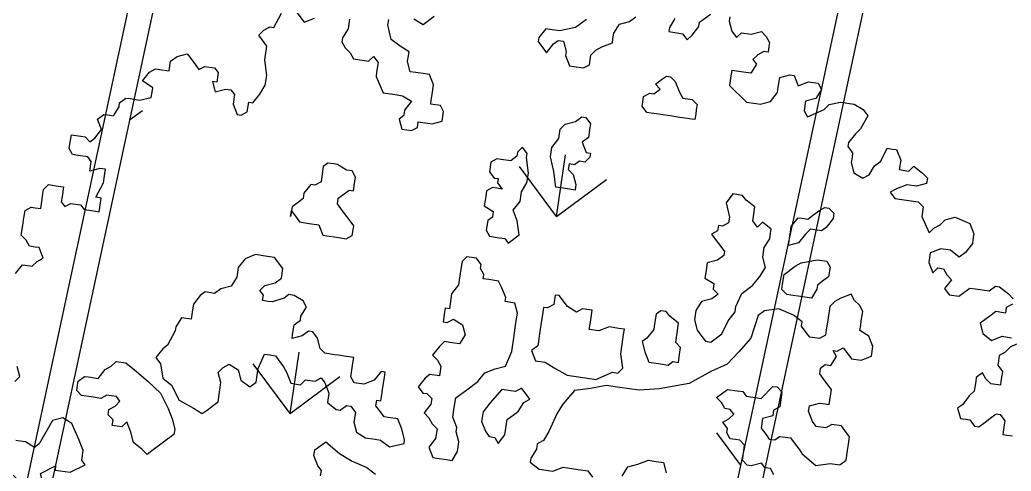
# Model space of a CAD drawing. Header units: millimetres. Extents: x 338 to 506, y 179 to 335.
# Drawn here: x 346.73 to 352.81, y 231.21 to 233.98 of the extents above; entities that cross this region are included whole.
import ezdxf

# ---------------------------------------------------------------- set-up
doc = ezdxf.new("R2010")
doc.units = ezdxf.units.MM
for name, color, linetype in [('ANDEN', 251, 'Continuous'), ('ARBOL-TOP', 3, 'Continuous'), ('MUROS', 32, 'Continuous')]:
    doc.layers.add(name, color=color, linetype=linetype)

# ---------------------------------------------------------------- blocks, each defined once
blk = doc.blocks.new('*X894')
at = {"color": 0}
for p, q in [((44.3364, 145.4588), (44.4065, 145.3888)), ((42.7002, 144.2213), (42.9696, 144.4907)), ((42.7002, 144.2213), (42.9696, 143.9519)), ((42.7002, 144.2213), (43.0812, 144.2213)), ((44.1371, 142.7845), (44.4065, 143.0539)), ((44.1371, 142.7845), (44.4065, 142.5151)), ((44.1371, 142.7845), (44.5181, 142.7845)), ((42.7969, 141.4443), (42.9696, 141.617))]:
    blk.add_line(p, q, dxfattribs=at)
blk = doc.blocks.new('ARBOLITO')
at = {"linetype": 'ByBlock'}
for points in [[(461.9159, 68.9761), (461.9076, 68.9906), (461.8931, 69.0135), (461.8785, 69.0197), (461.864, 69.0135), (461.8577, 68.9989), (461.8494, 68.9761), (461.8432, 68.9698), (461.8286, 68.9761), (461.8203, 68.9761), (461.8141, 68.9761)], [(461.7996, 69.0633), (461.8058, 69.0717), (461.7996, 69.0862)], [(461.7767, 69.2233), (461.785, 69.2379), (461.7996, 69.2379), (461.8058, 69.2462), (461.8141, 69.2524), (461.8058, 69.267), (461.7996, 69.267), (461.7912, 69.267), (461.785, 69.2753), (461.7767, 69.2815), (461.7767, 69.2961), (461.7767, 69.3044), (461.7767, 69.3106), (461.7767, 69.3189), (461.785, 69.3252), (461.7912, 69.3252), (461.7996, 69.3252), (461.7996, 69.3397), (461.7996, 69.348), (461.7996, 69.3543), (461.8058, 69.3626), (461.8203, 69.3626), (461.8286, 69.3626), (461.8286, 69.348), (461.8286, 69.3397), (461.8349, 69.3335), (461.8432, 69.3397), (461.8577, 69.3397), (461.864, 69.3335), (461.8723, 69.3335), (461.8785, 69.3335), (461.8868, 69.3335), (461.8868, 69.3397), (461.8868, 69.3543), (461.8785, 69.3543), (461.8868, 69.3771), (461.8868, 69.3917), (461.8868, 69.3979), (461.8785, 69.3979), (461.864, 69.3917), (461.864, 69.4062), (461.8577, 69.4124), (461.8432, 69.4124), (461.8349, 69.4124), (461.8286, 69.4207), (461.8286, 69.427), (461.8286, 69.4415), (461.8432, 69.4415), (461.8494, 69.4415), (461.8577, 69.4353), (461.864, 69.4415), (461.8723, 69.4561), (461.864, 69.4706), (461.8723, 69.4789), (461.8785, 69.4789), (461.8868, 69.4789), (461.8931, 69.4935), (461.8931, 69.4997), (461.9014, 69.508), (461.9076, 69.508), (461.9221, 69.508), (461.9388, 69.5143), (461.9388, 69.5226), (461.9388, 69.5288), (461.9221, 69.5371), (461.9305, 69.5517), (461.9388, 69.5579), (461.945, 69.5579), (461.9595, 69.5579), (461.9595, 69.5724), (461.9679, 69.5807), (461.9824, 69.587), (461.9886, 69.5807), (461.997, 69.5724), (462.0032, 69.5662), (462.0115, 69.5724), (462.026, 69.5724), (462.0323, 69.5662), (462.0323, 69.5517), (462.026, 69.5517), (462.0323, 69.5371), (462.0468, 69.5433), (462.0551, 69.5433), (462.0614, 69.5371), (462.0614, 69.5226), (462.0697, 69.508), (462.0759, 69.508), (462.0842, 69.5143), (462.0842, 69.5288), (462.0905, 69.5288), (462.0988, 69.5433), (462.105, 69.5579), (462.105, 69.5662), (462.105, 69.5724), (462.0988, 69.5953), (462.0988, 69.6161), (462.0842, 69.6306), (462.0905, 69.6389), (462.0988, 69.6452), (462.105, 69.6452), (462.1133, 69.668)], [(462.1341, 69.6742), (462.1486, 69.6597), (462.1632, 69.668)], [(462.2151, 69.6742), (462.2151, 69.6597), (462.2089, 69.6452), (462.2089, 69.6389), (462.2151, 69.6306), (462.2234, 69.6244), (462.2297, 69.6161), (462.2525, 69.6161), (462.2588, 69.6244), (462.2671, 69.6161), (462.2671, 69.6015), (462.2671, 69.5953), (462.2816, 69.5724), (462.2962, 69.5724), (462.3024, 69.5724), (462.3107, 69.5724), (462.3253, 69.5662), (462.3169, 69.5517), (462.3169, 69.5433), (462.3107, 69.5371), (462.3169, 69.5226), (462.3315, 69.5226), (462.3398, 69.5288), (462.3398, 69.5371), (462.3543, 69.5371), (462.3606, 69.5371), (462.3751, 69.5433), (462.3751, 69.5579), (462.3689, 69.5662), (462.3543, 69.5662), (462.3543, 69.5724), (462.3543, 69.5807), (462.3543, 69.5953), (462.346, 69.6098), (462.3398, 69.6098), (462.3253, 69.6098), (462.3169, 69.6098), (462.3107, 69.6244), (462.3107, 69.6306), (462.3107, 69.6389), (462.2962, 69.6452), (462.2816, 69.6535), (462.2733, 69.6742), (462.2733, 69.6826)], [(462.3107, 69.6888), (462.3253, 69.6826), (462.3398, 69.6971)], [(462.5663, 69.7262), (462.5517, 69.7117), (462.5289, 69.7033), (462.5143, 69.7033), (462.5081, 69.7033), (462.4998, 69.6888), (462.4998, 69.6826), (462.5081, 69.6742), (462.5143, 69.668), (462.5227, 69.6826), (462.5289, 69.6888), (462.5372, 69.6888), (462.5434, 69.6742), (462.5434, 69.668), (462.5517, 69.6535), (462.558, 69.6535), (462.5725, 69.6535), (462.5808, 69.6597), (462.5808, 69.6742), (462.5871, 69.6826), (462.5954, 69.6888), (462.6099, 69.6971), (462.6099, 69.7033), (462.6099, 69.7117), (462.6162, 69.7262), (462.6307, 69.7324), (462.639, 69.7407)], [(462.6972, 69.747), (462.691, 69.7324), (462.691, 69.7262), (462.6972, 69.7262), (462.7034, 69.7262), (462.7117, 69.7262), (462.7201, 69.7179), (462.7263, 69.7262), (462.7346, 69.7407), (462.7346, 69.747), (462.7491, 69.7615)], [(462.7782, 69.7615), (462.7782, 69.7553), (462.7845, 69.7407), (462.7928, 69.7324), (462.799, 69.7407), (462.8136, 69.7407), (462.8281, 69.747), (462.8364, 69.7407), (462.8427, 69.7324), (462.8427, 69.7262), (462.8427, 69.7179), (462.8364, 69.7179), (462.8281, 69.7117), (462.8219, 69.7033), (462.8281, 69.6971), (462.8219, 69.6826), (462.8073, 69.6826), (462.7928, 69.6826), (462.7928, 69.6742), (462.7928, 69.6597), (462.8219, 69.6389), (462.8364, 69.6389), (462.8427, 69.6389), (462.8572, 69.6452), (462.8655, 69.6597), (462.8655, 69.668), (462.8655, 69.6826), (462.8801, 69.6888), (462.8863, 69.6888), (462.8946, 69.6742), (462.9091, 69.6826), (462.9237, 69.6826), (462.9299, 69.6742), (462.9237, 69.6597), (462.9091, 69.6535), (462.9091, 69.6389), (462.9154, 69.6306), (462.9382, 69.6452), (462.9445, 69.6535), (462.9611, 69.6597), (462.9819, 69.6597), (462.9964, 69.6535), (463.0047, 69.6452), (462.9964, 69.6244), (462.9902, 69.6161), (462.9819, 69.6015), (462.9819, 69.5953), (462.9902, 69.587), (462.9902, 69.5807), (462.9902, 69.5724), (462.9964, 69.5579), (463.011, 69.5517), (463.0193, 69.5579), (463.0255, 69.5724), (463.0338, 69.5807), (463.0401, 69.6015), (463.0484, 69.6015), (463.0546, 69.6015), (463.0629, 69.587), (463.0629, 69.5724), (463.0775, 69.5724), (463.0837, 69.5807), (463.0982, 69.5724), (463.1065, 69.5662), (463.1065, 69.5579), (463.092, 69.5517), (463.0775, 69.5517), (463.0629, 69.5433), (463.0546, 69.5371), (463.0629, 69.5288), (463.0837, 69.5288), (463.0982, 69.5288), (463.1065, 69.5226), (463.1065, 69.508), (463.1211, 69.4852), (463.1273, 69.4935), (463.1356, 69.4997), (463.1419, 69.508), (463.1564, 69.5143), (463.1793, 69.508), (463.1876, 69.4935), (463.1876, 69.4852), (463.1876, 69.4789), (463.1793, 69.4644), (463.171, 69.4561), (463.1564, 69.4644), (463.1419, 69.4644), (463.1273, 69.4561), (463.1273, 69.4415), (463.1356, 69.427), (463.1419, 69.4353), (463.1502, 69.4353), (463.1564, 69.427), (463.1647, 69.4207), (463.1564, 69.4062), (463.1647, 69.3979), (463.1793, 69.3979), (463.1938, 69.4124), (463.2021, 69.4124), (463.2229, 69.4124), (463.2312, 69.4207), (463.2375, 69.4207), (463.252, 69.4124), (463.2603, 69.4062)], [(463.2603, 69.3979), (463.252, 69.3917), (463.252, 69.3833), (463.2375, 69.3833), (463.2312, 69.3771), (463.2229, 69.3688), (463.2167, 69.3626), (463.2229, 69.348), (463.2375, 69.3397), (463.252, 69.348), (463.2603, 69.348), (463.2665, 69.348)], [(463.2749, 69.3397), (463.2665, 69.3335), (463.2603, 69.3252), (463.252, 69.3189), (463.252, 69.3106), (463.252, 69.3044), (463.2603, 69.2961), (463.2603, 69.2898), (463.2603, 69.2815), (463.2603, 69.2753), (463.2458, 69.2753), (463.2375, 69.2815), (463.2312, 69.2898), (463.2229, 69.2815), (463.2229, 69.2753), (463.2229, 69.2607), (463.2167, 69.2524), (463.2084, 69.2379), (463.2021, 69.2317), (463.2084, 69.2171), (463.2167, 69.2171), (463.2229, 69.2171), (463.2312, 69.2088), (463.2375, 69.2088), (463.2458, 69.2171), (463.252, 69.2233), (463.2603, 69.2317), (463.2665, 69.2317), (463.2749, 69.2233), (463.2749, 69.2171), (463.2749, 69.2026), (463.2811, 69.2026), (463.2894, 69.2026)], [(461.8141, 68.9262), (461.8349, 68.9117), (461.8349, 68.9034), (461.8494, 68.8971), (461.864, 68.8971), (461.864, 68.9034), (461.864, 68.9179), (461.8577, 68.9324), (461.8785, 68.947), (461.8785, 68.9408), (461.9014, 68.9408), (461.9221, 68.9553), (461.9159, 68.9615), (461.9159, 68.9761), (461.9159, 68.9761)], [(461.9159, 68.9761), (461.9076, 68.9906), (461.8931, 69.0135), (461.8785, 69.0197), (461.864, 69.0135), (461.8577, 68.9989), (461.8494, 68.9761), (461.8432, 68.9698), (461.8286, 68.9761), (461.8203, 68.9761), (461.8141, 68.9761)], [(461.7996, 69.0633), (461.8058, 69.0717), (461.7996, 69.0862)], [(461.7767, 69.2233), (461.785, 69.2379), (461.7996, 69.2379), (461.8058, 69.2462), (461.8141, 69.2524), (461.8058, 69.267), (461.7996, 69.267), (461.7912, 69.267), (461.785, 69.2753), (461.7767, 69.2815), (461.7767, 69.2961), (461.7767, 69.3044), (461.7767, 69.3106), (461.7767, 69.3189), (461.785, 69.3252), (461.7912, 69.3252), (461.7996, 69.3252), (461.7996, 69.3397), (461.7996, 69.348), (461.7996, 69.3543), (461.8058, 69.3626), (461.8203, 69.3626), (461.8286, 69.3626), (461.8286, 69.348), (461.8286, 69.3397), (461.8349, 69.3335), (461.8432, 69.3397), (461.8577, 69.3397), (461.864, 69.3335), (461.8723, 69.3335), (461.8785, 69.3335), (461.8868, 69.3335), (461.8868, 69.3397), (461.8868, 69.3543), (461.8785, 69.3543), (461.8868, 69.3771), (461.8868, 69.3917), (461.8868, 69.3979), (461.8785, 69.3979), (461.864, 69.3917), (461.864, 69.4062), (461.8577, 69.4124), (461.8432, 69.4124), (461.8349, 69.4124), (461.8286, 69.4207), (461.8286, 69.427), (461.8286, 69.4415), (461.8432, 69.4415), (461.8494, 69.4415), (461.8577, 69.4353), (461.864, 69.4415), (461.8723, 69.4561), (461.864, 69.4706), (461.8723, 69.4789), (461.8785, 69.4789), (461.8868, 69.4789), (461.8931, 69.4935), (461.8931, 69.4997), (461.9014, 69.508), (461.9076, 69.508), (461.9221, 69.508), (461.9388, 69.5143), (461.9388, 69.5226), (461.9388, 69.5288), (461.9221, 69.5371), (461.9305, 69.5517), (461.9388, 69.5579), (461.945, 69.5579), (461.9595, 69.5579), (461.9595, 69.5724), (461.9679, 69.5807), (461.9824, 69.587), (461.9886, 69.5807), (461.997, 69.5724), (462.0032, 69.5662), (462.0115, 69.5724), (462.026, 69.5724), (462.0323, 69.5662), (462.0323, 69.5517), (462.026, 69.5517), (462.0323, 69.5371), (462.0468, 69.5433), (462.0551, 69.5433), (462.0614, 69.5371), (462.0614, 69.5226), (462.0697, 69.508), (462.0759, 69.508), (462.0842, 69.5143), (462.0842, 69.5288), (462.0905, 69.5288), (462.0988, 69.5433), (462.105, 69.5579), (462.105, 69.5662), (462.105, 69.5724), (462.0988, 69.5953), (462.0988, 69.6161), (462.0842, 69.6306), (462.0905, 69.6389), (462.0988, 69.6452), (462.105, 69.6452), (462.1133, 69.668)], [(462.1341, 69.6742), (462.1486, 69.6597), (462.1632, 69.668)], [(462.2151, 69.6742), (462.2151, 69.6597), (462.2089, 69.6452), (462.2089, 69.6389), (462.2151, 69.6306), (462.2234, 69.6244), (462.2297, 69.6161), (462.2525, 69.6161), (462.2588, 69.6244), (462.2671, 69.6161), (462.2671, 69.6015), (462.2671, 69.5953), (462.2816, 69.5724), (462.2962, 69.5724), (462.3024, 69.5724), (462.3107, 69.5724), (462.3253, 69.5662), (462.3169, 69.5517), (462.3169, 69.5433), (462.3107, 69.5371), (462.3169, 69.5226), (462.3315, 69.5226), (462.3398, 69.5288), (462.3398, 69.5371), (462.3543, 69.5371), (462.3606, 69.5371), (462.3751, 69.5433), (462.3751, 69.5579), (462.3689, 69.5662), (462.3543, 69.5662), (462.3543, 69.5724), (462.3543, 69.5807), (462.3543, 69.5953), (462.346, 69.6098), (462.3398, 69.6098), (462.3253, 69.6098), (462.3169, 69.6098), (462.3107, 69.6244), (462.3107, 69.6306), (462.3107, 69.6389), (462.2962, 69.6452), (462.2816, 69.6535), (462.2733, 69.6742), (462.2733, 69.6826)], [(462.3107, 69.6888), (462.3253, 69.6826), (462.3398, 69.6971)], [(462.5663, 69.7262), (462.5517, 69.7117), (462.5289, 69.7033), (462.5143, 69.7033), (462.5081, 69.7033), (462.4998, 69.6888), (462.4998, 69.6826), (462.5081, 69.6742), (462.5143, 69.668), (462.5227, 69.6826), (462.5289, 69.6888), (462.5372, 69.6888), (462.5434, 69.6742), (462.5434, 69.668), (462.5517, 69.6535), (462.558, 69.6535), (462.5725, 69.6535), (462.5808, 69.6597), (462.5808, 69.6742), (462.5871, 69.6826), (462.5954, 69.6888), (462.6099, 69.6971), (462.6099, 69.7033), (462.6099, 69.7117), (462.6162, 69.7262), (462.6307, 69.7324), (462.639, 69.7407)], [(462.6972, 69.747), (462.691, 69.7324), (462.691, 69.7262), (462.6972, 69.7262), (462.7034, 69.7262), (462.7117, 69.7262), (462.7201, 69.7179), (462.7263, 69.7262), (462.7346, 69.7407), (462.7346, 69.747), (462.7491, 69.7615)], [(462.7782, 69.7615), (462.7782, 69.7553), (462.7845, 69.7407), (462.7928, 69.7324), (462.799, 69.7407), (462.8136, 69.7407), (462.8281, 69.747), (462.8364, 69.7407), (462.8427, 69.7324), (462.8427, 69.7262), (462.8427, 69.7179), (462.8364, 69.7179), (462.8281, 69.7117), (462.8219, 69.7033), (462.8281, 69.6971), (462.8219, 69.6826), (462.8073, 69.6826), (462.7928, 69.6826), (462.7928, 69.6742), (462.7928, 69.6597), (462.8219, 69.6389), (462.8364, 69.6389), (462.8427, 69.6389), (462.8572, 69.6452), (462.8655, 69.6597), (462.8655, 69.668), (462.8655, 69.6826), (462.8801, 69.6888), (462.8863, 69.6888), (462.8946, 69.6742), (462.9091, 69.6826), (462.9237, 69.6826), (462.9299, 69.6742), (462.9237, 69.6597), (462.9091, 69.6535), (462.9091, 69.6389), (462.9154, 69.6306), (462.9382, 69.6452), (462.9445, 69.6535), (462.9611, 69.6597), (462.9819, 69.6597), (462.9964, 69.6535), (463.0047, 69.6452), (462.9964, 69.6244), (462.9902, 69.6161), (462.9819, 69.6015), (462.9819, 69.5953), (462.9902, 69.587), (462.9902, 69.5807), (462.9902, 69.5724), (462.9964, 69.5579), (463.011, 69.5517), (463.0193, 69.5579), (463.0255, 69.5724), (463.0338, 69.5807), (463.0401, 69.6015), (463.0484, 69.6015), (463.0546, 69.6015), (463.0629, 69.587), (463.0629, 69.5724), (463.0775, 69.5724), (463.0837, 69.5807), (463.0982, 69.5724), (463.1065, 69.5662), (463.1065, 69.5579), (463.092, 69.5517), (463.0775, 69.5517), (463.0629, 69.5433), (463.0546, 69.5371), (463.0629, 69.5288), (463.0837, 69.5288), (463.0982, 69.5288), (463.1065, 69.5226), (463.1065, 69.508), (463.1211, 69.4852), (463.1273, 69.4935), (463.1356, 69.4997), (463.1419, 69.508), (463.1564, 69.5143), (463.1793, 69.508), (463.1876, 69.4935), (463.1876, 69.4852), (463.1876, 69.4789), (463.1793, 69.4644), (463.171, 69.4561), (463.1564, 69.4644), (463.1419, 69.4644), (463.1273, 69.4561), (463.1273, 69.4415), (463.1356, 69.427), (463.1419, 69.4353), (463.1502, 69.4353), (463.1564, 69.427), (463.1647, 69.4207), (463.1564, 69.4062), (463.1647, 69.3979), (463.1793, 69.3979), (463.1938, 69.4124), (463.2021, 69.4124), (463.2229, 69.4124), (463.2312, 69.4207), (463.2375, 69.4207), (463.252, 69.4124), (463.2603, 69.4062)], [(463.2603, 69.3979), (463.252, 69.3917), (463.252, 69.3833), (463.2375, 69.3833), (463.2312, 69.3771), (463.2229, 69.3688), (463.2167, 69.3626), (463.2229, 69.348), (463.2375, 69.3397), (463.252, 69.348), (463.2603, 69.348), (463.2665, 69.348)], [(463.2749, 69.3397), (463.2665, 69.3335), (463.2603, 69.3252), (463.252, 69.3189), (463.252, 69.3106), (463.252, 69.3044), (463.2603, 69.2961), (463.2603, 69.2898), (463.2603, 69.2815), (463.2603, 69.2753), (463.2458, 69.2753), (463.2375, 69.2815), (463.2312, 69.2898), (463.2229, 69.2815), (463.2229, 69.2753), (463.2229, 69.2607), (463.2167, 69.2524), (463.2084, 69.2379), (463.2021, 69.2317), (463.2084, 69.2171), (463.2167, 69.2171), (463.2229, 69.2171), (463.2312, 69.2088), (463.2375, 69.2088), (463.2458, 69.2171), (463.252, 69.2233), (463.2603, 69.2317), (463.2665, 69.2317), (463.2749, 69.2233), (463.2749, 69.2171), (463.2749, 69.2026), (463.2811, 69.2026), (463.2894, 69.2026)], [(461.8141, 68.9262), (461.8349, 68.9117), (461.8349, 68.9034), (461.8494, 68.8971), (461.864, 68.8971), (461.864, 68.9034), (461.864, 68.9179), (461.8577, 68.9324), (461.8785, 68.947), (461.8785, 68.9408), (461.9014, 68.9408), (461.9221, 68.9553), (461.9159, 68.9615), (461.9159, 68.9761)], [(462.7117, 69.6015), (462.6972, 69.6015), (462.691, 69.6015), (462.6827, 69.6015), (462.6764, 69.6015), (462.6681, 69.6098), (462.6681, 69.6161), (462.6681, 69.6244), (462.6764, 69.6306), (462.6827, 69.6306), (462.691, 69.6389), (462.6827, 69.6452), (462.691, 69.6535), (462.6972, 69.6597), (462.7034, 69.6597), (462.7117, 69.6535), (462.7201, 69.6389), (462.7263, 69.6306), (462.7408, 69.6306), (462.7491, 69.6244), (462.7491, 69.6161), (462.7491, 69.6098), (462.7491, 69.6015), (462.7408, 69.6015), (462.7346, 69.6015), (462.7263, 69.6015), (462.7117, 69.6015), (462.7117, 69.6015)], [(462.7117, 69.6015), (462.6972, 69.6015), (462.691, 69.6015), (462.6827, 69.6015), (462.6764, 69.6015), (462.6681, 69.6098), (462.6681, 69.6161), (462.6681, 69.6244), (462.6764, 69.6306), (462.6827, 69.6306), (462.691, 69.6389), (462.6827, 69.6452), (462.691, 69.6535), (462.6972, 69.6597), (462.7034, 69.6597), (462.7117, 69.6535), (462.7201, 69.6389), (462.7263, 69.6306), (462.7408, 69.6306), (462.7491, 69.6244), (462.7491, 69.6161), (462.7491, 69.6098), (462.7491, 69.6015), (462.7408, 69.6015), (462.7346, 69.6015), (462.7263, 69.6015), (462.7117, 69.6015)], [(462.5725, 69.508), (462.5725, 69.4997), (462.5808, 69.4935), (462.5871, 69.4789), (462.5871, 69.4706), (462.5725, 69.4706), (462.558, 69.4706), (462.5517, 69.4935), (462.5434, 69.5143), (462.5434, 69.5288), (462.5517, 69.5433), (462.5517, 69.5579), (462.558, 69.5662), (462.5725, 69.5724), (462.5808, 69.5807), (462.5871, 69.5807), (462.5954, 69.5724), (462.5954, 69.5662), (462.5954, 69.5517), (462.5871, 69.5433), (462.5954, 69.5288), (462.6016, 69.5288), (462.6016, 69.5226), (462.5954, 69.5143), (462.5871, 69.5143), (462.5808, 69.508), (462.5725, 69.508), (462.5725, 69.508)], [(462.5725, 69.508), (462.5725, 69.4997), (462.5808, 69.4935), (462.5871, 69.4789), (462.5871, 69.4706), (462.5725, 69.4706), (462.558, 69.4706), (462.5517, 69.4935), (462.5434, 69.5143), (462.5434, 69.5288), (462.5517, 69.5433), (462.5517, 69.5579), (462.558, 69.5662), (462.5725, 69.5724), (462.5808, 69.5807), (462.5871, 69.5807), (462.5954, 69.5724), (462.5954, 69.5662), (462.5954, 69.5517), (462.5871, 69.5433), (462.5954, 69.5288), (462.6016, 69.5288), (462.6016, 69.5226), (462.5954, 69.5143), (462.5871, 69.5143), (462.5808, 69.508), (462.5725, 69.508)], [(462.5143, 69.3917), (462.5081, 69.4124), (462.4998, 69.427), (462.5081, 69.4415), (462.5081, 69.4561), (462.5143, 69.4706), (462.5143, 69.4852), (462.5081, 69.508), (462.5081, 69.5143), (462.4998, 69.5226), (462.4936, 69.5143), (462.4936, 69.508), (462.4853, 69.4997), (462.4707, 69.4997), (462.4645, 69.4997), (462.4562, 69.4935), (462.4562, 69.4789), (462.4645, 69.4706), (462.4707, 69.4706), (462.4707, 69.4644), (462.479, 69.4561), (462.4707, 69.4561), (462.4645, 69.4561), (462.4562, 69.4498), (462.4562, 69.4415), (462.4562, 69.4353), (462.4562, 69.427), (462.4707, 69.4207), (462.4707, 69.4124), (462.4645, 69.4062), (462.4645, 69.3917), (462.4707, 69.3833), (462.4853, 69.3833), (462.4936, 69.3833), (462.4998, 69.3771), (462.5143, 69.3917), (462.5143, 69.3917)], [(462.5143, 69.3917), (462.5081, 69.4124), (462.4998, 69.427), (462.5081, 69.4415), (462.5081, 69.4561), (462.5143, 69.4706), (462.5143, 69.4852), (462.5081, 69.508), (462.5081, 69.5143), (462.4998, 69.5226), (462.4936, 69.5143), (462.4936, 69.508), (462.4853, 69.4997), (462.4707, 69.4997), (462.4645, 69.4997), (462.4562, 69.4935), (462.4562, 69.4789), (462.4645, 69.4706), (462.4707, 69.4706), (462.4707, 69.4644), (462.479, 69.4561), (462.4707, 69.4561), (462.4645, 69.4561), (462.4562, 69.4498), (462.4562, 69.4415), (462.4562, 69.4353), (462.4562, 69.427), (462.4707, 69.4207), (462.4707, 69.4124), (462.4645, 69.4062), (462.4645, 69.3917), (462.4707, 69.3833), (462.4853, 69.3833), (462.4936, 69.3833), (462.4998, 69.3771), (462.5143, 69.3917)], [(462.8219, 69.2753), (462.8364, 69.2898), (462.8427, 69.3106), (462.851, 69.3252), (462.851, 69.3335), (462.8572, 69.3543), (462.8717, 69.3688), (462.8801, 69.3833), (462.8863, 69.3979), (462.8801, 69.4124), (462.8801, 69.427), (462.8863, 69.4415), (462.8863, 69.4498), (462.8863, 69.4561), (462.8717, 69.4644), (462.8655, 69.4561), (462.8572, 69.4644), (462.8572, 69.4706), (462.8572, 69.4852), (462.8427, 69.4935), (462.8364, 69.4997), (462.8219, 69.4997), (462.8136, 69.4852), (462.8219, 69.4644), (462.8219, 69.4561), (462.8136, 69.4498), (462.8073, 69.4498), (462.8073, 69.4415), (462.799, 69.4353), (462.8073, 69.427), (462.8136, 69.4207), (462.8219, 69.4124), (462.8219, 69.4062), (462.8136, 69.3979), (462.799, 69.3917), (462.799, 69.3771), (462.799, 69.3688), (462.8136, 69.3626), (462.8136, 69.3543), (462.8219, 69.348), (462.8136, 69.3397), (462.799, 69.3335), (462.7928, 69.3189), (462.7928, 69.3044), (462.799, 69.2898), (462.8073, 69.2815), (462.8136, 69.2753), (462.8219, 69.2753), (462.8219, 69.2753)], [(462.8219, 69.2753), (462.8364, 69.2898), (462.8427, 69.3106), (462.851, 69.3252), (462.851, 69.3335), (462.8572, 69.3543), (462.8717, 69.3688), (462.8801, 69.3833), (462.8863, 69.3979), (462.8801, 69.4124), (462.8801, 69.427), (462.8863, 69.4415), (462.8863, 69.4498), (462.8863, 69.4561), (462.8717, 69.4644), (462.8655, 69.4561), (462.8572, 69.4644), (462.8572, 69.4706), (462.8572, 69.4852), (462.8427, 69.4935), (462.8364, 69.4997), (462.8219, 69.4997), (462.8136, 69.4852), (462.8219, 69.4644), (462.8219, 69.4561), (462.8136, 69.4498), (462.8073, 69.4498), (462.8073, 69.4415), (462.799, 69.4353), (462.8073, 69.427), (462.8136, 69.4207), (462.8219, 69.4124), (462.8219, 69.4062), (462.8136, 69.3979), (462.799, 69.3917), (462.799, 69.3771), (462.799, 69.3688), (462.8136, 69.3626), (462.8136, 69.3543), (462.8219, 69.348), (462.8136, 69.3397), (462.799, 69.3335), (462.7928, 69.3189), (462.7928, 69.3044), (462.799, 69.2898), (462.8073, 69.2815), (462.8136, 69.2753), (462.8219, 69.2753)], [(462.9154, 69.4353), (462.9154, 69.4498), (462.9154, 69.4561), (462.9154, 69.4644), (462.9237, 69.4789), (462.9299, 69.4789), (462.9382, 69.4789), (462.9445, 69.4852), (462.9528, 69.4935), (462.9611, 69.4997), (462.9673, 69.4997), (462.9756, 69.4935), (462.9756, 69.4852), (462.9673, 69.4706), (462.9611, 69.4644), (462.9445, 69.4644), (462.9382, 69.4561), (462.9299, 69.4415), (462.9154, 69.4353), (462.9154, 69.4353)], [(462.9154, 69.4353), (462.9154, 69.4498), (462.9154, 69.4561), (462.9154, 69.4644), (462.9237, 69.4789), (462.9299, 69.4789), (462.9382, 69.4789), (462.9445, 69.4852), (462.9528, 69.4935), (462.9611, 69.4997), (462.9673, 69.4997), (462.9756, 69.4935), (462.9756, 69.4852), (462.9673, 69.4706), (462.9611, 69.4644), (462.9445, 69.4644), (462.9382, 69.4561), (462.9299, 69.4415), (462.9154, 69.4353)], [(462.1715, 69.3771), (462.1798, 69.3688), (462.186, 69.3626), (462.1944, 69.3626), (462.2006, 69.3626), (462.2151, 69.3626), (462.2234, 69.348), (462.2297, 69.348), (462.2442, 69.348), (462.2525, 69.348), (462.2588, 69.348), (462.2671, 69.3543), (462.2671, 69.3626), (462.2671, 69.3688), (462.2588, 69.3771), (462.2525, 69.3833), (462.2442, 69.3917), (462.238, 69.3979), (462.238, 69.4062), (462.2442, 69.4124), (462.2525, 69.4207), (462.2588, 69.4207), (462.2588, 69.4353), (462.2588, 69.4415), (462.2525, 69.4498), (462.2442, 69.4498), (462.2297, 69.4561), (462.2234, 69.4561), (462.2151, 69.4561), (462.2089, 69.4498), (462.2089, 69.4353), (462.2089, 69.427), (462.2006, 69.4207), (462.1944, 69.4207), (462.186, 69.4062), (462.186, 69.3979), (462.1798, 69.3917), (462.1715, 69.3833), (462.1715, 69.3688), (462.1715, 69.3771), (462.1715, 69.3771)], [(462.1715, 69.3771), (462.1798, 69.3688), (462.186, 69.3626), (462.1944, 69.3626), (462.2006, 69.3626), (462.2151, 69.3626), (462.2234, 69.348), (462.2297, 69.348), (462.2442, 69.348), (462.2525, 69.348), (462.2588, 69.348), (462.2671, 69.3543), (462.2671, 69.3626), (462.2671, 69.3688), (462.2588, 69.3771), (462.2525, 69.3833), (462.2442, 69.3917), (462.238, 69.3979), (462.238, 69.4062), (462.2442, 69.4124), (462.2525, 69.4207), (462.2588, 69.4207), (462.2588, 69.4353), (462.2588, 69.4415), (462.2525, 69.4498), (462.2442, 69.4498), (462.2297, 69.4561), (462.2234, 69.4561), (462.2151, 69.4561), (462.2089, 69.4498), (462.2089, 69.4353), (462.2089, 69.427), (462.2006, 69.4207), (462.1944, 69.4207), (462.186, 69.4062), (462.186, 69.3979), (462.1798, 69.3917), (462.1715, 69.3833), (462.1715, 69.3688), (462.1715, 69.3771)], [(462.9445, 69.3626), (462.9299, 69.3626), (462.9237, 69.3626), (462.9154, 69.3688), (462.9154, 69.3771), (462.9154, 69.3917), (462.9299, 69.4062), (462.9382, 69.4124), (462.9611, 69.4207), (462.9756, 69.4207), (462.9819, 69.4124), (462.9819, 69.3979), (462.9756, 69.3917), (462.9673, 69.3833), (462.9673, 69.3771), (462.9611, 69.3626), (462.9445, 69.3626), (462.9445, 69.3626)], [(462.9445, 69.3626), (462.9299, 69.3626), (462.9237, 69.3626), (462.9154, 69.3688), (462.9154, 69.3771), (462.9154, 69.3917), (462.9299, 69.4062), (462.9382, 69.4124), (462.9611, 69.4207), (462.9756, 69.4207), (462.9819, 69.4124), (462.9819, 69.3979), (462.9756, 69.3917), (462.9673, 69.3833), (462.9673, 69.3771), (462.9611, 69.3626), (462.9445, 69.3626)], [(462.5808, 69.0571), (462.5954, 69.0488), (462.6162, 69.0488), (462.6307, 69.0571), (462.6536, 69.0571), (462.6681, 69.0571), (462.6764, 69.0488)], [(462.7201, 69.0571), (462.7263, 69.0717), (462.7408, 69.0779), (462.7554, 69.0862), (462.7637, 69.0862), (462.7782, 69.0862), (462.7845, 69.0717)], [(462.9445, 69.0924), (462.9382, 69.1008), (462.9299, 69.1008), (462.9237, 69.107), (462.9091, 69.1008), (462.9029, 69.1008), (462.8946, 69.107), (462.8946, 69.1215), (462.8946, 69.1298), (462.8863, 69.1361), (462.8801, 69.1361), (462.8717, 69.1361), (462.8655, 69.1444), (462.8655, 69.1506), (462.8572, 69.1589), (462.8655, 69.1652), (462.8717, 69.1735), (462.8655, 69.1797), (462.8572, 69.1797), (462.851, 69.188), (462.8427, 69.1943), (462.851, 69.2026), (462.8572, 69.2088), (462.8717, 69.2088), (462.8801, 69.2088), (462.8863, 69.2026), (462.9029, 69.2026), (462.9091, 69.2026), (462.9237, 69.2233), (462.9299, 69.2233), (462.9382, 69.2171), (462.9382, 69.2088), (462.9382, 69.1943), (462.9299, 69.188), (462.9299, 69.1797), (462.9154, 69.1735), (462.9154, 69.1589), (462.9237, 69.1506), (462.9299, 69.1444), (462.9382, 69.1444), (462.9445, 69.1506), (462.9528, 69.1506), (462.9611, 69.1506), (462.9673, 69.1444), (462.9756, 69.1361), (462.9819, 69.1298), (463.0047, 69.1153), (463.0255, 69.1215), (463.0401, 69.1215), (463.0484, 69.1298), (463.0484, 69.1444), (463.0484, 69.1506), (463.0484, 69.1652), (463.0401, 69.1735), (463.0338, 69.1797), (463.0193, 69.1797), (463.011, 69.1735), (462.9964, 69.1735), (462.9902, 69.1797), (462.9819, 69.1943), (462.9819, 69.2026), (462.9964, 69.2088), (463.0047, 69.2088), (463.011, 69.2088), (463.011, 69.2317), (463.0047, 69.2379), (462.9964, 69.2462), (462.9902, 69.2524), (462.9902, 69.2607), (462.9964, 69.267), (463.0047, 69.267), (463.011, 69.2815), (463.0047, 69.2898), (463.011, 69.2898), (463.0193, 69.2961), (463.0255, 69.2898), (463.0338, 69.2815), (463.0484, 69.2815), (463.0629, 69.2898), (463.0629, 69.3044), (463.0546, 69.3189), (463.0401, 69.3252), (463.0401, 69.3335), (463.0401, 69.3397), (463.0401, 69.3543), (463.0338, 69.3626), (463.0255, 69.3688), (463.0193, 69.3771), (463.0047, 69.3688), (462.9964, 69.3626), (462.9902, 69.3543), (462.9902, 69.3335), (462.9902, 69.3189), (462.9902, 69.3106), (462.9819, 69.3044), (462.9673, 69.3044), (462.9611, 69.3106), (462.9528, 69.3189), (462.9528, 69.3252), (462.9382, 69.3335), (462.9154, 69.3397), (462.8946, 69.3335), (462.8863, 69.3252), (462.8801, 69.2898), (462.8655, 69.267), (462.851, 69.2462), (462.8281, 69.2317), (462.799, 69.2088), (462.7554, 69.1943), (462.7263, 69.188), (462.6972, 69.188), (462.6764, 69.188), (462.6536, 69.1797), (462.6307, 69.1735), (462.6162, 69.1506), (462.6099, 69.1361), (462.6016, 69.107), (462.5954, 69.0924), (462.5871, 69.0862), (462.5871, 69.0779), (462.5808, 69.0633), (462.5808, 69.0571), (462.5808, 69.0571)], [(462.5808, 69.0571), (462.5954, 69.0488), (462.6162, 69.0488), (462.6307, 69.0571), (462.6536, 69.0571), (462.6681, 69.0571), (462.6764, 69.0488)], [(462.7201, 69.0571), (462.7263, 69.0717), (462.7408, 69.0779), (462.7554, 69.0862), (462.7637, 69.0862), (462.7782, 69.0862), (462.7845, 69.0717)], [(462.9445, 69.0924), (462.9382, 69.1008), (462.9299, 69.1008), (462.9237, 69.107), (462.9091, 69.1008), (462.9029, 69.1008), (462.8946, 69.107), (462.8946, 69.1215), (462.8946, 69.1298), (462.8863, 69.1361), (462.8801, 69.1361), (462.8717, 69.1361), (462.8655, 69.1444), (462.8655, 69.1506), (462.8572, 69.1589), (462.8655, 69.1652), (462.8717, 69.1735), (462.8655, 69.1797), (462.8572, 69.1797), (462.851, 69.188), (462.8427, 69.1943), (462.851, 69.2026), (462.8572, 69.2088), (462.8717, 69.2088), (462.8801, 69.2088), (462.8863, 69.2026), (462.9029, 69.2026), (462.9091, 69.2026), (462.9237, 69.2233), (462.9299, 69.2233), (462.9382, 69.2171), (462.9382, 69.2088), (462.9382, 69.1943), (462.9299, 69.188), (462.9299, 69.1797), (462.9154, 69.1735), (462.9154, 69.1589), (462.9237, 69.1506), (462.9299, 69.1444), (462.9382, 69.1444), (462.9445, 69.1506), (462.9528, 69.1506), (462.9611, 69.1506), (462.9673, 69.1444), (462.9756, 69.1361), (462.9819, 69.1298), (463.0047, 69.1153), (463.0255, 69.1215), (463.0401, 69.1215), (463.0484, 69.1298), (463.0484, 69.1444), (463.0484, 69.1506), (463.0484, 69.1652), (463.0401, 69.1735), (463.0338, 69.1797), (463.0193, 69.1797), (463.011, 69.1735), (462.9964, 69.1735), (462.9902, 69.1797), (462.9819, 69.1943), (462.9819, 69.2026), (462.9964, 69.2088), (463.0047, 69.2088), (463.011, 69.2088), (463.011, 69.2317), (463.0047, 69.2379), (462.9964, 69.2462), (462.9902, 69.2524), (462.9902, 69.2607), (462.9964, 69.267), (463.0047, 69.267), (463.011, 69.2815), (463.0047, 69.2898), (463.011, 69.2898), (463.0193, 69.2961), (463.0255, 69.2898), (463.0338, 69.2815), (463.0484, 69.2815), (463.0629, 69.2898), (463.0629, 69.3044), (463.0546, 69.3189), (463.0401, 69.3252), (463.0401, 69.3335), (463.0401, 69.3397), (463.0401, 69.3543), (463.0338, 69.3626), (463.0255, 69.3688), (463.0193, 69.3771), (463.0047, 69.3688), (462.9964, 69.3626), (462.9902, 69.3543), (462.9902, 69.3335), (462.9902, 69.3189), (462.9902, 69.3106), (462.9819, 69.3044), (462.9673, 69.3044), (462.9611, 69.3106), (462.9528, 69.3189), (462.9528, 69.3252), (462.9382, 69.3335), (462.9154, 69.3397), (462.8946, 69.3335), (462.8863, 69.3252), (462.8801, 69.2898), (462.8655, 69.267), (462.851, 69.2462), (462.8281, 69.2317), (462.799, 69.2088), (462.7554, 69.1943), (462.7263, 69.188), (462.6972, 69.188), (462.6764, 69.188), (462.6536, 69.1797), (462.6307, 69.1735), (462.6162, 69.1506), (462.6099, 69.1361), (462.6016, 69.107), (462.5954, 69.0924), (462.5871, 69.0862), (462.5871, 69.0779), (462.5808, 69.0633), (462.5808, 69.0571)], [(462.4645, 69.0924), (462.4562, 69.107), (462.4562, 69.1215), (462.4562, 69.1361), (462.4707, 69.1506), (462.4853, 69.1652), (462.4936, 69.1797), (462.5081, 69.188), (462.5227, 69.1943), (462.5289, 69.2171), (462.5289, 69.2379), (462.5289, 69.2607), (462.5289, 69.2753), (462.5227, 69.2898), (462.5081, 69.2898), (462.5081, 69.2961), (462.4998, 69.3106), (462.4936, 69.3189), (462.479, 69.3189), (462.4707, 69.3189), (462.4707, 69.3252), (462.4645, 69.3335), (462.4645, 69.3397), (462.4562, 69.348), (462.4416, 69.348), (462.4354, 69.3397), (462.4354, 69.3252), (462.4354, 69.3044), (462.4271, 69.2898), (462.4271, 69.267), (462.4208, 69.267), (462.4208, 69.2607), (462.4208, 69.2462), (462.4271, 69.2462), (462.4354, 69.2524), (462.4499, 69.2462), (462.4562, 69.2317), (462.4499, 69.2171), (462.4354, 69.2171), (462.4271, 69.2171), (462.4208, 69.2088), (462.4125, 69.1943), (462.4208, 69.188), (462.4271, 69.1797), (462.4271, 69.1652), (462.4125, 69.1652), (462.4063, 69.1589), (462.398, 69.1444), (462.4063, 69.1361), (462.4125, 69.1361), (462.4208, 69.1298), (462.4208, 69.1215), (462.4125, 69.107), (462.4208, 69.1008), (462.4271, 69.0924), (462.4354, 69.0862), (462.4354, 69.0717), (462.4271, 69.0571), (462.4354, 69.0426), (462.4416, 69.0426), (462.4562, 69.0426), (462.4645, 69.0426), (462.4707, 69.0571), (462.4707, 69.0717), (462.4645, 69.0862), (462.4645, 69.0924), (462.4645, 69.0924)], [(462.4645, 69.0924), (462.4562, 69.107), (462.4562, 69.1215), (462.4562, 69.1361), (462.4707, 69.1506), (462.4853, 69.1652), (462.4936, 69.1797), (462.5081, 69.188), (462.5227, 69.1943), (462.5289, 69.2171), (462.5289, 69.2379), (462.5289, 69.2607), (462.5289, 69.2753), (462.5227, 69.2898), (462.5081, 69.2898), (462.5081, 69.2961), (462.4998, 69.3106), (462.4936, 69.3189), (462.479, 69.3189), (462.4707, 69.3189), (462.4707, 69.3252), (462.4645, 69.3335), (462.4645, 69.3397), (462.4562, 69.348), (462.4416, 69.348), (462.4354, 69.3397), (462.4354, 69.3252), (462.4354, 69.3044), (462.4271, 69.2898), (462.4271, 69.267), (462.4208, 69.267), (462.4208, 69.2607), (462.4208, 69.2462), (462.4271, 69.2462), (462.4354, 69.2524), (462.4499, 69.2462), (462.4562, 69.2317), (462.4499, 69.2171), (462.4354, 69.2171), (462.4271, 69.2171), (462.4208, 69.2088), (462.4125, 69.1943), (462.4208, 69.188), (462.4271, 69.1797), (462.4271, 69.1652), (462.4125, 69.1652), (462.4063, 69.1589), (462.398, 69.1444), (462.4063, 69.1361), (462.4125, 69.1361), (462.4208, 69.1298), (462.4208, 69.1215), (462.4125, 69.107), (462.4208, 69.1008), (462.4271, 69.0924), (462.4354, 69.0862), (462.4354, 69.0717), (462.4271, 69.0571), (462.4354, 69.0426), (462.4416, 69.0426), (462.4562, 69.0426), (462.4645, 69.0426), (462.4707, 69.0571), (462.4707, 69.0717), (462.4645, 69.0862), (462.4645, 69.0924)], [(462.3897, 69.0571), (462.3897, 69.0633), (462.3834, 69.0779), (462.3751, 69.0924), (462.3606, 69.0924), (462.3543, 69.0924), (462.346, 69.1008), (462.3398, 69.107), (462.3398, 69.1153), (462.346, 69.1153), (462.346, 69.1215), (462.346, 69.1361), (462.346, 69.1506), (462.346, 69.1589), (462.3398, 69.1589), (462.3315, 69.1444), (462.3169, 69.1361), (462.3024, 69.1361), (462.2962, 69.1444), (462.2962, 69.1506), (462.2962, 69.1652), (462.2962, 69.1735), (462.2816, 69.1735), (462.2733, 69.1735), (462.2671, 69.1735), (462.2525, 69.1735), (462.2442, 69.1797), (462.238, 69.1943), (462.2297, 69.2026), (462.2234, 69.2026), (462.2151, 69.1943), (462.2006, 69.188), (462.2006, 69.1943), (462.2006, 69.2026), (462.2006, 69.2088), (462.2089, 69.2171), (462.2089, 69.2233), (462.2151, 69.2379), (462.2089, 69.2462), (462.1944, 69.2524), (462.186, 69.2524), (462.1798, 69.2462), (462.1632, 69.2379), (462.1569, 69.2379), (462.1486, 69.2379), (462.1486, 69.2462), (462.1424, 69.2524), (462.1486, 69.2607), (462.1632, 69.267), (462.1715, 69.2753), (462.1715, 69.2898), (462.1569, 69.3044), (462.1424, 69.3044), (462.1279, 69.3044), (462.1133, 69.2961), (462.105, 69.2815), (462.105, 69.267), (462.0988, 69.2524), (462.0842, 69.2462), (462.0759, 69.2379), (462.0614, 69.2379), (462.0551, 69.2317), (462.0468, 69.2171), (462.0468, 69.2088), (462.0468, 69.1943), (462.0323, 69.1943), (462.026, 69.1797), (462.026, 69.1735), (462.0177, 69.1506), (462.0115, 69.1444), (462.0032, 69.1298), (462.0115, 69.1215), (462.0177, 69.1008), (462.0323, 69.0924), (462.0468, 69.0717), (462.0697, 69.0633), (462.0842, 69.0571), (462.0905, 69.0633), (462.0988, 69.0717), (462.105, 69.0779), (462.105, 69.0924), (462.105, 69.107), (462.0988, 69.1215), (462.105, 69.1298), (462.1133, 69.1361), (462.1279, 69.1298), (462.1341, 69.1153), (462.1486, 69.107), (462.1569, 69.1153), (462.1569, 69.1298), (462.1569, 69.1361), (462.1632, 69.1589), (462.1715, 69.1589), (462.1798, 69.1589), (462.1944, 69.1444), (462.2006, 69.1361), (462.2089, 69.1215), (462.2234, 69.1215), (462.2297, 69.1298), (462.2442, 69.1298), (462.2525, 69.1361), (462.2588, 69.1298), (462.2671, 69.1153), (462.2671, 69.1008), (462.2816, 69.0924), (462.2879, 69.0924), (462.2962, 69.1008), (462.3024, 69.1008), (462.3107, 69.0924), (462.3107, 69.0779), (462.3169, 69.0633), (462.3315, 69.0571), (462.346, 69.0571), (462.3543, 69.0571), (462.3689, 69.0488), (462.3897, 69.0571), (462.3897, 69.0571)], [(462.3897, 69.0571), (462.3897, 69.0633), (462.3834, 69.0779), (462.3751, 69.0924), (462.3606, 69.0924), (462.3543, 69.0924), (462.346, 69.1008), (462.3398, 69.107), (462.3398, 69.1153), (462.346, 69.1153), (462.346, 69.1215), (462.346, 69.1361), (462.346, 69.1506), (462.346, 69.1589), (462.3398, 69.1589), (462.3315, 69.1444), (462.3169, 69.1361), (462.3024, 69.1361), (462.2962, 69.1444), (462.2962, 69.1506), (462.2962, 69.1652), (462.2962, 69.1735), (462.2816, 69.1735), (462.2733, 69.1735), (462.2671, 69.1735), (462.2525, 69.1735), (462.2442, 69.1797), (462.238, 69.1943), (462.2297, 69.2026), (462.2234, 69.2026), (462.2151, 69.1943), (462.2006, 69.188), (462.2006, 69.1943), (462.2006, 69.2026), (462.2006, 69.2088), (462.2089, 69.2171), (462.2089, 69.2233), (462.2151, 69.2379), (462.2089, 69.2462), (462.1944, 69.2524), (462.186, 69.2524), (462.1798, 69.2462), (462.1632, 69.2379), (462.1569, 69.2379), (462.1486, 69.2379), (462.1486, 69.2462), (462.1424, 69.2524), (462.1486, 69.2607), (462.1632, 69.267), (462.1715, 69.2753), (462.1715, 69.2898), (462.1569, 69.3044), (462.1424, 69.3044), (462.1279, 69.3044), (462.1133, 69.2961), (462.105, 69.2815), (462.105, 69.267), (462.0988, 69.2524), (462.0842, 69.2462), (462.0759, 69.2379), (462.0614, 69.2379), (462.0551, 69.2317), (462.0468, 69.2171), (462.0468, 69.2088), (462.0468, 69.1943), (462.0323, 69.1943), (462.026, 69.1797), (462.026, 69.1735), (462.0177, 69.1506), (462.0115, 69.1444), (462.0032, 69.1298), (462.0115, 69.1215), (462.0177, 69.1008), (462.0323, 69.0924), (462.0468, 69.0717), (462.0697, 69.0633), (462.0842, 69.0571), (462.0905, 69.0633), (462.0988, 69.0717), (462.105, 69.0779), (462.105, 69.0924), (462.105, 69.107), (462.0988, 69.1215), (462.105, 69.1298), (462.1133, 69.1361), (462.1279, 69.1298), (462.1341, 69.1153), (462.1486, 69.107), (462.1569, 69.1153), (462.1569, 69.1298), (462.1569, 69.1361), (462.1632, 69.1589), (462.1715, 69.1589), (462.1798, 69.1589), (462.1944, 69.1444), (462.2006, 69.1361), (462.2089, 69.1215), (462.2234, 69.1215), (462.2297, 69.1298), (462.2442, 69.1298), (462.2525, 69.1361), (462.2588, 69.1298), (462.2671, 69.1153), (462.2671, 69.1008), (462.2816, 69.0924), (462.2879, 69.0924), (462.2962, 69.1008), (462.3024, 69.1008), (462.3107, 69.0924), (462.3107, 69.0779), (462.3169, 69.0633), (462.3315, 69.0571), (462.346, 69.0571), (462.3543, 69.0571), (462.3689, 69.0488), (462.3897, 69.0571)], [(462.6972, 69.2171), (462.691, 69.2379), (462.691, 69.2524), (462.691, 69.267), (462.691, 69.2753), (462.6827, 69.2753), (462.6681, 69.2753), (462.6536, 69.267), (462.639, 69.267), (462.639, 69.2753), (462.639, 69.2815), (462.639, 69.2961), (462.6307, 69.2961), (462.6245, 69.2961), (462.6162, 69.2898), (462.6016, 69.2961), (462.5871, 69.3106), (462.5808, 69.3106), (462.5808, 69.2961), (462.5725, 69.2898), (462.5663, 69.2898), (462.5663, 69.2753), (462.5663, 69.267), (462.5663, 69.2462), (462.5663, 69.2379), (462.5663, 69.2317), (462.558, 69.2233), (462.5663, 69.2088), (462.5808, 69.2088), (462.5954, 69.2026), (462.6162, 69.1943), (462.6536, 69.1943), (462.6598, 69.1943), (462.6827, 69.2088), (462.691, 69.2088), (462.6972, 69.2171), (462.6972, 69.2171)], [(462.6972, 69.2171), (462.691, 69.2379), (462.691, 69.2524), (462.691, 69.267), (462.691, 69.2753), (462.6827, 69.2753), (462.6681, 69.2753), (462.6536, 69.267), (462.639, 69.267), (462.639, 69.2753), (462.639, 69.2815), (462.639, 69.2961), (462.6307, 69.2961), (462.6245, 69.2961), (462.6162, 69.2898), (462.6016, 69.2961), (462.5871, 69.3106), (462.5808, 69.3106), (462.5808, 69.2961), (462.5725, 69.2898), (462.5663, 69.2898), (462.5663, 69.2753), (462.5663, 69.267), (462.5663, 69.2462), (462.5663, 69.2379), (462.5663, 69.2317), (462.558, 69.2233), (462.5663, 69.2088), (462.5808, 69.2088), (462.5954, 69.2026), (462.6162, 69.1943), (462.6536, 69.1943), (462.6598, 69.1943), (462.6827, 69.2088), (462.691, 69.2088), (462.6972, 69.2171)], [(462.7782, 69.2462), (462.7782, 69.2607), (462.7699, 69.267), (462.7699, 69.2815), (462.7699, 69.2961), (462.7554, 69.3044), (462.7491, 69.3106), (462.7408, 69.3106), (462.7346, 69.3044), (462.7346, 69.2898), (462.7346, 69.2815), (462.7263, 69.267), (462.7201, 69.2607), (462.7263, 69.2462), (462.7346, 69.2317), (462.7491, 69.2317), (462.7637, 69.2317), (462.7699, 69.2379), (462.7782, 69.2379), (462.7782, 69.2462), (462.7782, 69.2462)], [(462.7782, 69.2462), (462.7782, 69.2607), (462.7699, 69.267), (462.7699, 69.2815), (462.7699, 69.2961), (462.7554, 69.3044), (462.7491, 69.3106), (462.7408, 69.3106), (462.7346, 69.3044), (462.7346, 69.2898), (462.7346, 69.2815), (462.7263, 69.267), (462.7201, 69.2607), (462.7263, 69.2462), (462.7346, 69.2317), (462.7491, 69.2317), (462.7637, 69.2317), (462.7699, 69.2379), (462.7782, 69.2379), (462.7782, 69.2462)], [(462.5289, 69.0779), (462.5372, 69.0924), (462.5372, 69.1153), (462.5517, 69.1298), (462.558, 69.1444), (462.5663, 69.1506), (462.558, 69.1589), (462.5517, 69.1652), (462.5434, 69.1589), (462.5227, 69.1589), (462.5081, 69.1361), (462.4998, 69.1215), (462.4998, 69.107), (462.5081, 69.0924), (462.5143, 69.0862), (462.5227, 69.0862), (462.5289, 69.0779), (462.5289, 69.0779)], [(462.5289, 69.0779), (462.5372, 69.0924), (462.5372, 69.1153), (462.5517, 69.1298), (462.558, 69.1444), (462.5663, 69.1506), (462.558, 69.1589), (462.5517, 69.1652), (462.5434, 69.1589), (462.5227, 69.1589), (462.5081, 69.1361), (462.4998, 69.1215), (462.4998, 69.107), (462.5081, 69.0924), (462.5143, 69.0862), (462.5227, 69.0862), (462.5289, 69.0779)], [(462.0177, 68.9906), (462.0115, 68.9844), (462.0032, 68.9906), (461.9886, 68.9989), (461.9824, 69.0135), (461.9741, 69.028), (461.9679, 69.0197), (461.9533, 69.0197), (461.9533, 69.028), (461.945, 69.0343), (461.945, 69.0426), (461.9533, 69.0488), (461.9595, 69.0571), (461.9533, 69.0633), (461.945, 69.0633), (461.9388, 69.0633), (461.9305, 69.0571), (461.9159, 69.0571), (461.9014, 69.0571), (461.8931, 69.0633), (461.8931, 69.0717), (461.8931, 69.0779), (461.9014, 69.0862), (461.9076, 69.0862), (461.9221, 69.0862), (461.9305, 69.1008), (461.9388, 69.107), (461.945, 69.1153), (461.9595, 69.1153), (461.9741, 69.107), (461.997, 69.0924), (462.0177, 69.0779), (462.0323, 69.0571), (462.0406, 69.0426), (462.0468, 69.028), (462.0468, 69.0197), (462.0177, 68.9906), (462.0177, 68.9906)], [(462.0177, 68.9906), (462.0115, 68.9844), (462.0032, 68.9906), (461.9886, 68.9989), (461.9824, 69.0135), (461.9741, 69.028), (461.9679, 69.0197), (461.9533, 69.0197), (461.9533, 69.028), (461.945, 69.0343), (461.945, 69.0426), (461.9533, 69.0488), (461.9595, 69.0571), (461.9533, 69.0633), (461.945, 69.0633), (461.9388, 69.0633), (461.9305, 69.0571), (461.9159, 69.0571), (461.9014, 69.0571), (461.8931, 69.0633), (461.8931, 69.0717), (461.8931, 69.0779), (461.9014, 69.0862), (461.9076, 69.0862), (461.9221, 69.0862), (461.9305, 69.1008), (461.9388, 69.107), (461.945, 69.1153), (461.9595, 69.1153), (461.9741, 69.107), (461.997, 69.0924), (462.0177, 69.0779), (462.0323, 69.0571), (462.0406, 69.0426), (462.0468, 69.028), (462.0468, 69.0197), (462.0177, 68.9906)], [(462.2733, 68.9906), (462.2733, 68.9989), (462.2671, 69.0052), (462.2588, 69.0197), (462.2588, 69.028), (462.2733, 69.0426), (462.2962, 69.028), (462.3169, 69.0197), (462.3398, 69.0135), (462.3543, 69.0052)], [(462.2733, 68.9906), (462.2733, 68.9989), (462.2671, 69.0052), (462.2588, 69.0197), (462.2588, 69.028), (462.2733, 69.0426), (462.2962, 69.028), (462.3169, 69.0197), (462.3398, 69.0135), (462.3543, 69.0052)]]:
    blk.add_lwpolyline(points, dxfattribs=at)
blk = doc.blocks.new('A$C7152A42C')
at = {"layer": 'ANDEN'}
for points in [[(24.29376, 84.11145), (24.29376, 97.40319), (25.1145, 97.40319), (25.1145, 97.50319), (25.1145, 103.71936), (25.1145, 103.71936), (25.1145, 103.71936), (25.1145, 104.23388), (25.1145, 104.23388), (25.1145, 104.23388), (25.1145, 104.33388), (25.1145, 110.55005), (25.0145, 110.55005), (24.26949, 110.55005), (24.26949, 110.55005), (24.26949, 146.88337), (54.93114, 144.93637)], [(54.93114, 140.52352), (33.00663, 141.9156), (33.00663, 108.85105), (27.5977, 108.85105), (27.5977, 104.3339), (27.5977, 104.2339), (27.5977, 104.2839), (27.5977, 104.2839), (27.5977, 103.76938), (27.5977, 103.76938), (27.5977, 103.71938), (27.5977, 97.50321), (27.5977, 97.40321), (28.41845, 97.40321), (28.41845, 84.11147)], [(24.44376, 84.26145), (24.44376, 97.25319), (25.2645, 97.25319), (25.2645, 97.50319), (25.2645, 103.86936), (25.2645, 103.86936), (25.2645, 104.08388), (25.2645, 104.08388), (25.2645, 104.33388), (25.2645, 110.70005), (25.0145, 110.70005), (24.41949, 110.70005), (24.41949, 146.72354), (54.78114, 144.79559)], [(54.78114, 140.68335), (32.85663, 142.07542), (32.85663, 109.00105), (27.4477, 109.00105), (27.4477, 104.3339), (27.4477, 104.0839), (27.4477, 104.1339), (27.4477, 103.91938), (27.4477, 103.86938), (27.4477, 97.50321), (27.4477, 97.25321), (28.26845, 97.25321), (28.26845, 84.26147)]]:
    blk.add_lwpolyline(points, dxfattribs=at)
at = {"layer": 'ANDEN', "color": 251, "linetype": 'Continuous'}
blk.add_blockref('*X894', (0, 0), dxfattribs=at)
at = {"layer": 'ARBOL-TOP', "color": 3, "linetype": 'ByBlock', "xscale": 4.090679926752369, "yscale": 4.090679926752369, "zscale": 4.090679926752369, "rotation": 270}
blk.add_blockref('ARBOLITO', (-239.86872, 2034.99151), dxfattribs=at)

msp = doc.modelspace()

# ---------------------------------------------------------------- block references
at = {"layer": 'MUROS', "color": 32, "rotation": 81.53046525965426}
msp.add_blockref('A$C7152A42C', (484.7482, 168.0844), dxfattribs=at)

doc.saveas('drawing.dxf')
